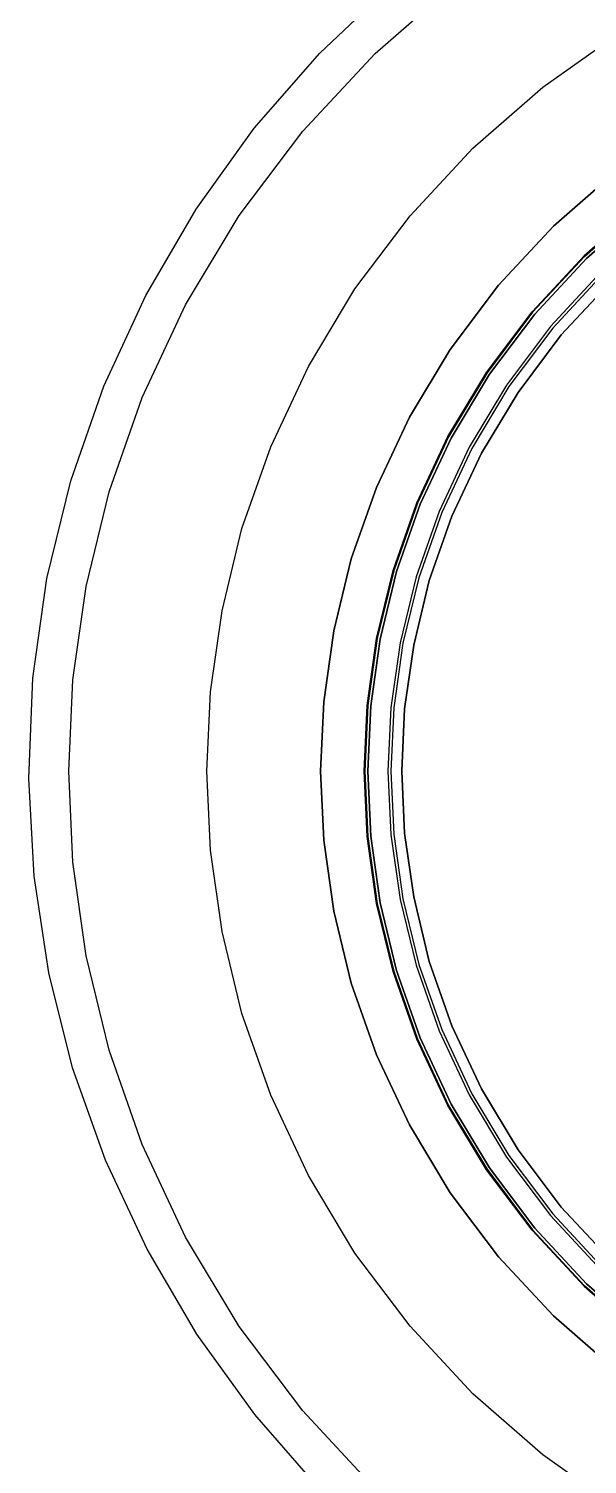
# Model space of a CAD drawing. Header units: millimetres. Extents: x 10366 to 13995, y 24552 to 29685.
# Drawn here: x 11787.2 to 11807, y 27967.3 to 28018.4 of the extents above; entities that cross this region are included whole.
import ezdxf

# ---------------------------------------------------------------- set-up
doc = ezdxf.new("R2010")
doc.units = ezdxf.units.MM
doc.header["$LTSCALE"] = 3
doc.layers.add('DomyÅ›lny', color=7, linetype='Continuous')

msp = doc.modelspace()

# ---------------------------------------------------------------- linework, layer by layer
at = {"layer": 'DomyÅ›lny'}
for points in [[(11797.506, 27966.409, 0), (11795.2, 27969.052, 0), (11793.143, 27971.907, 0), (11791.37, 27974.932, 0), (11789.893, 27978.104, 0), (11788.726, 27981.394, 0), (11787.878, 27984.774, 0), (11787.356, 27988.213, 0), (11787.165, 27991.682, 0), (11787.315, 27995.259, 0), (11787.814, 27998.802, 0), (11788.657, 28002.275, 0), (11789.831, 28005.645, 0), (11791.323, 28008.878, 0), (11793.114, 28011.948, 0), (11795.183, 28014.828, 0), (11797.513, 28017.497, 0), (11800.081, 28019.94, 0)], [(11799.482, 27966.412, 0), (11796.906, 27969.186, 0), (11794.65, 27972.187, 0), (11792.743, 27975.362, 0), (11791.199, 27978.656, 0), (11790.023, 27982.013, 0), (11789.208, 27985.379, 0), (11788.738, 27988.706, 0), (11788.587, 27991.951, 0), (11788.738, 27995.196, 0), (11789.208, 27998.523, 0), (11790.023, 28001.889, 0), (11791.199, 28005.246, 0), (11792.743, 28008.54, 0), (11794.65, 28011.715, 0), (11796.906, 28014.716, 0), (11799.482, 28017.49, 0), (11802.339, 28019.991, 0)], [(11808.117, 27965.712, 0), (11805.435, 27967.613, 0), (11802.955, 27969.784, 0), (11800.72, 27972.192, 0), (11798.762, 27974.797, 0), (11797.106, 27977.553, 0), (11795.766, 27980.412, 0), (11794.745, 27983.325, 0), (11794.038, 27986.247, 0), (11793.63, 27989.134, 0), (11793.499, 27991.951, 0), (11793.63, 27994.768, 0), (11794.038, 27997.655, 0), (11794.745, 28000.577, 0), (11795.766, 28003.49, 0), (11797.106, 28006.349, 0), (11798.762, 28009.105, 0), (11800.72, 28011.71, 0), (11802.955, 28014.118, 0), (11805.435, 28016.288, 0), (11808.117, 28018.189, 0), (11810.956, 28019.797, 0)], [(11807.983, 27970.661, 0), (11805.813, 27972.56, 0), (11803.858, 27974.666, 0), (11802.145, 27976.945, 0), (11800.697, 27979.356, 0), (11799.524, 27981.857, 0), (11798.632, 27984.405, 0), (11798.013, 27986.961, 0), (11797.656, 27989.487, 0), (11797.541, 27991.951, 0), (11797.656, 27994.415, 0), (11798.013, 27996.941, 0), (11798.632, 27999.497, 0), (11799.524, 28002.045, 0), (11800.697, 28004.546, 0), (11802.145, 28006.957, 0), (11803.858, 28009.236, 0), (11805.813, 28011.342, 0), (11807.983, 28013.241, 0)], [(11807.983, 28013.241, 0), (11805.813, 28011.342, 0), (11803.858, 28009.236, 0), (11802.145, 28006.957, 0), (11800.697, 28004.546, 0), (11799.524, 28002.045, 0), (11798.632, 27999.497, 0), (11798.013, 27996.941, 0), (11797.656, 27994.415, 0), (11797.541, 27991.951, 0), (11797.656, 27989.487, 0), (11798.013, 27986.961, 0), (11798.632, 27984.405, 0), (11799.524, 27981.857, 0), (11800.697, 27979.356, 0), (11802.145, 27976.945, 0), (11803.858, 27974.666, 0), (11805.813, 27972.56, 0), (11807.983, 27970.661, 0)], [(11808.955, 28012.078, 0), (11806.904, 28010.283, 0), (11805.055, 28008.292, 0), (11803.436, 28006.138, 0), (11802.067, 28003.858, 0), (11800.959, 28001.494, 0), (11800.115, 27999.085, 0), (11799.53, 27996.668, 0), (11799.192, 27994.28, 0), (11799.084, 27991.951, 0), (11799.192, 27989.621, 0), (11799.53, 27987.233, 0), (11800.115, 27984.817, 0), (11800.959, 27982.408, 0), (11802.067, 27980.044, 0), (11803.436, 27977.764, 0), (11805.055, 27975.61, 0), (11806.904, 27973.619, 0), (11808.955, 27971.824, 0)], [(11808.955, 27971.824, 0), (11806.904, 27973.619, 0), (11805.055, 27975.61, 0), (11803.436, 27977.764, 0), (11802.067, 27980.044, 0), (11800.959, 27982.408, 0), (11800.115, 27984.817, 0), (11799.53, 27987.233, 0), (11799.192, 27989.621, 0), (11799.084, 27991.951, 0), (11799.192, 27994.28, 0), (11799.53, 27996.668, 0), (11800.115, 27999.085, 0), (11800.959, 28001.494, 0), (11802.067, 28003.858, 0), (11803.436, 28006.138, 0), (11805.055, 28008.292, 0), (11806.904, 28010.283, 0), (11808.955, 28012.078, 0)], [(11808.971, 28012.059, 0), (11806.923, 28010.265, 0), (11805.076, 28008.276, 0), (11803.458, 28006.124, 0), (11802.09, 28003.847, 0), (11800.983, 28001.485, 0), (11800.14, 27999.078, 0), (11799.556, 27996.664, 0), (11799.218, 27994.278, 0), (11799.11, 27991.951, 0), (11799.218, 27989.624, 0), (11799.556, 27987.238, 0), (11800.14, 27984.824, 0), (11800.983, 27982.417, 0), (11802.09, 27980.055, 0), (11803.458, 27977.778, 0), (11805.076, 27975.626, 0), (11806.923, 27973.637, 0), (11808.971, 27971.843, 0)], [(11808.971, 27971.843, 0), (11806.923, 27973.637, 0), (11805.076, 27975.626, 0), (11803.458, 27977.778, 0), (11802.09, 27980.055, 0), (11800.983, 27982.417, 0), (11800.14, 27984.824, 0), (11799.556, 27987.238, 0), (11799.218, 27989.624, 0), (11799.11, 27991.951, 0), (11799.218, 27994.278, 0), (11799.556, 27996.664, 0), (11800.14, 27999.078, 0), (11800.983, 28001.485, 0), (11802.09, 28003.847, 0), (11803.458, 28006.124, 0), (11805.076, 28008.276, 0), (11806.923, 28010.265, 0), (11808.971, 28012.059, 0)], [(11809.036, 27971.921, 0), (11806.995, 27973.707, 0), (11805.155, 27975.689, 0), (11803.544, 27977.833, 0), (11802.181, 27980.101, 0), (11801.079, 27982.454, 0), (11800.239, 27984.852, 0), (11799.657, 27987.256, 0), (11799.321, 27989.633, 0), (11799.213, 27991.951, 0), (11799.321, 27994.269, 0), (11799.657, 27996.646, 0), (11800.239, 27999.05, 0), (11801.079, 28001.448, 0), (11802.181, 28003.801, 0), (11803.544, 28006.069, 0), (11805.155, 28008.213, 0), (11806.995, 28010.195, 0), (11809.036, 28011.981, 0)], [(11809.036, 28011.981, 0), (11806.995, 28010.195, 0), (11805.155, 28008.213, 0), (11803.544, 28006.069, 0), (11802.181, 28003.801, 0), (11801.079, 28001.448, 0), (11800.239, 27999.05, 0), (11799.657, 27996.646, 0), (11799.321, 27994.269, 0), (11799.213, 27991.951, 0), (11799.321, 27989.633, 0), (11799.657, 27987.256, 0), (11800.239, 27984.852, 0), (11801.079, 27982.454, 0), (11802.181, 27980.101, 0), (11803.544, 27977.833, 0), (11805.155, 27975.689, 0), (11806.995, 27973.707, 0), (11809.036, 27971.921, 0)], [(11807.505, 28009.699, 0), (11805.715, 28007.771, 0), (11804.148, 28005.686, 0), (11802.822, 28003.479, 0), (11801.749, 28001.19, 0), (11800.932, 27998.857, 0), (11800.366, 27996.518, 0), (11800.039, 27994.206, 0), (11799.934, 27991.951, 0), (11800.039, 27989.696, 0), (11800.366, 27987.384, 0), (11800.932, 27985.044, 0), (11801.749, 27982.712, 0), (11802.822, 27980.423, 0), (11804.148, 27978.216, 0), (11805.715, 27976.13, 0), (11807.505, 27974.203, 0)], [(11807.578, 28009.629, 0), (11805.795, 28007.708, 0), (11804.234, 28005.631, 0), (11802.914, 28003.433, 0), (11801.845, 28001.153, 0), (11801.031, 27998.83, 0), (11800.467, 27996.5, 0), (11800.141, 27994.197, 0), (11800.037, 27991.951, 0), (11800.141, 27989.705, 0), (11800.467, 27987.402, 0), (11801.031, 27985.072, 0), (11801.845, 27982.749, 0), (11802.914, 27980.469, 0), (11804.234, 27978.271, 0), (11805.795, 27976.193, 0), (11807.578, 27974.273, 0)], [(11807.852, 27974.54, 0), (11806.096, 27976.431, 0), (11804.559, 27978.477, 0), (11803.258, 27980.642, 0), (11802.205, 27982.887, 0), (11801.404, 27985.176, 0), (11800.848, 27987.47, 0), (11800.528, 27989.738, 0), (11800.425, 27991.951, 0), (11800.528, 27994.163, 0), (11800.848, 27996.432, 0), (11801.404, 27998.726, 0), (11802.205, 28001.015, 0), (11803.258, 28003.26, 0), (11804.559, 28005.425, 0), (11806.096, 28007.471, 0), (11807.852, 28009.362, 0)], [(11807.852, 28009.362, 0), (11806.096, 28007.471, 0), (11804.559, 28005.425, 0), (11803.258, 28003.26, 0), (11802.205, 28001.015, 0), (11801.404, 27998.726, 0), (11800.848, 27996.432, 0), (11800.528, 27994.163, 0), (11800.425, 27991.951, 0), (11800.528, 27989.738, 0), (11800.848, 27987.47, 0), (11801.404, 27985.176, 0), (11802.205, 27982.887, 0), (11803.258, 27980.642, 0), (11804.559, 27978.477, 0), (11806.096, 27976.431, 0), (11807.852, 27974.54, 0)]]:
    msp.add_polyline3d(points, dxfattribs=at)

doc.saveas('drawing.dxf')
